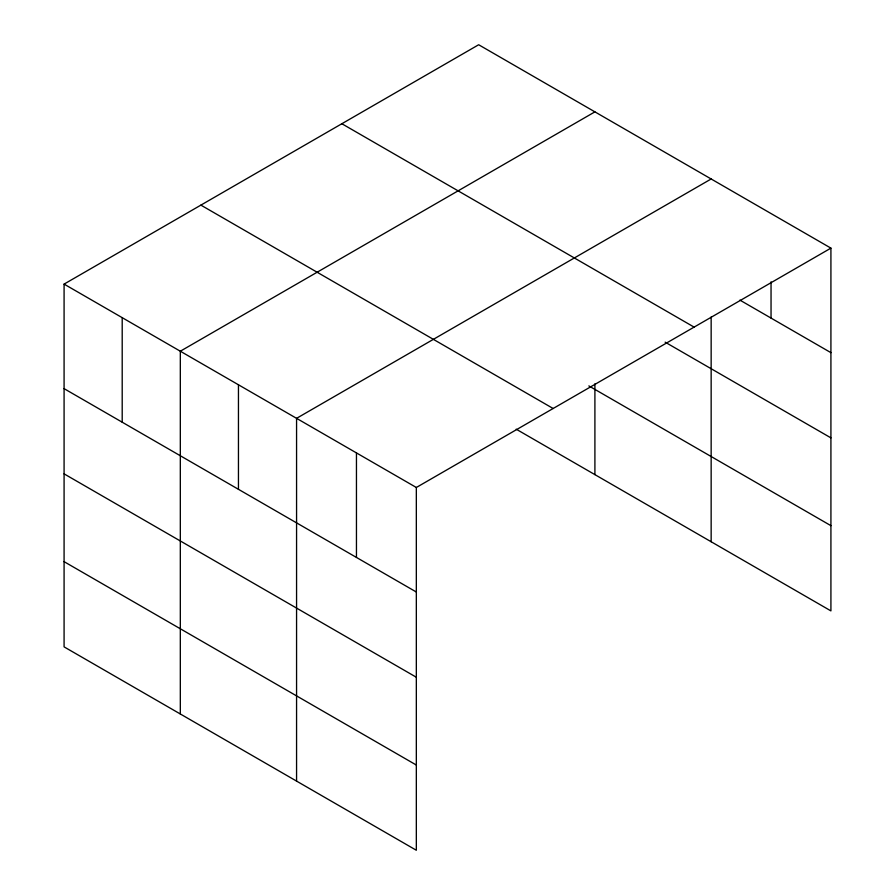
<?xml version="1.0" encoding="UTF-8"?>
<svg xmlns="http://www.w3.org/2000/svg" width="895" height="895" viewBox="0 0 895 895"><rect width="100%" height="100%" fill="white"/><g stroke="black" fill="none" stroke-linecap="round" stroke-linejoin="round"><path stroke-width="1.34" d="M830.918 248.128L478.668 44.75L64.082 284.107L64.082 646.872L416.332 850.25L416.332 487.484L830.918 248.128L830.918 610.893L516.202 429.186M711.156 317.031L711.156 541.743M594.906 111.864L180.32 351.22L180.32 713.986M711.156 178.978L296.569 418.334L296.569 781.1M739.896 300.105L830.918 352.652M341.856 123.734L694.106 327.111M665.142 342.158L830.918 437.868M588.854 385.913L830.918 525.667M200.894 205.123L553.144 408.5M64.082 284.107L416.332 487.484M64.082 388.643L416.332 592.009M64.082 473.858L416.332 677.235M64.082 561.657L416.332 765.035M771.043 281.847L771.043 318.083M594.906 383.832L594.906 474.63M356.456 452.915L356.456 557.44M238.45 384.783L238.45 489.308M122.201 317.669L122.201 422.194"/></g></svg>
